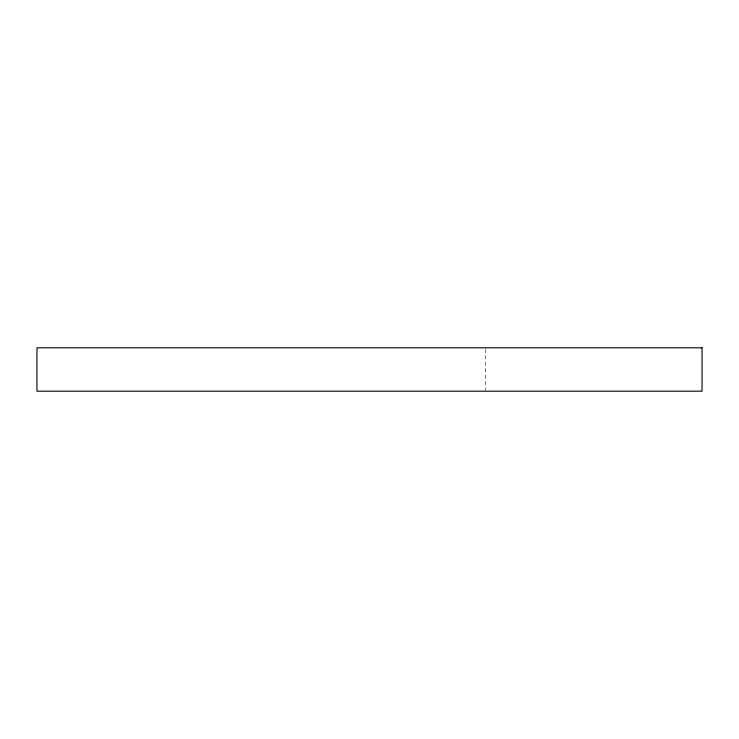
<?xml version="1.0" encoding="UTF-8"?>
<svg xmlns="http://www.w3.org/2000/svg" width="739" height="739" viewBox="0 0 739 739"><rect width="100%" height="100%" fill="white"/><g stroke="black" fill="none" stroke-linecap="round" stroke-linejoin="round"><path stroke-width="0.55" stroke-dasharray="3.69 2.77" d="M485.597 348.965L485.597 390.035"/><path stroke-width="1.11" d="M702.05 347.82L36.95 347.82L36.95 391.18L702.05 391.18L702.05 347.82"/></g></svg>
